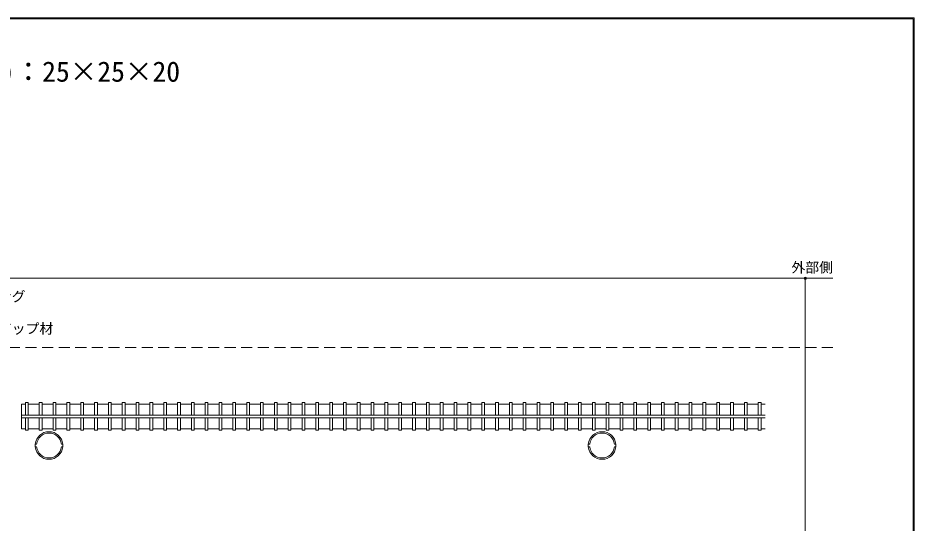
# Model space of a CAD drawing. Units: millimetres at full size, sheet at 1:2; details may follow other scales. Extents: x -891 to 891, y -194 to 194.
# Drawn here: x -654.6 to -330.6, y 11.7 to 194.5 of the extents above; entities that cross this region are included whole.
import ezdxf
from ezdxf.enums import TextEntityAlignment as Align

# ---------------------------------------------------------------- set-up
doc = ezdxf.new("R2010")
doc.units = ezdxf.units.MM
doc.header["$LTSCALE"] = 2
doc.header["$PDMODE"] = 32
doc.header["$PDSIZE"] = 0.8
doc.linetypes.add('DASHED2', pattern=[3, 2, -1])
doc.layers.add('0-0_', color=7, linetype='Continuous', lineweight=9)
doc.layers.add('1-0_', color=5, linetype='Continuous', lineweight=9)
doc.styles.add('ＭＳ ゴシック', font='')
doc.styles.get('ＭＳ ゴシック').set_extended_font_data('MS Gothic')

msp = doc.modelspace()

# ---------------------------------------------------------------- linework, layer by layer
at = {"layer": '0-0_'}
for p, q in [((-330.56, -193.9), (-330.56, 194.46)), ((-890.84, 194.18), (-330.84, 194.18))]:
    msp.add_line(p, q, dxfattribs=at)
for points in [[(-330.56, 194.46), (-891.12, 194.46), (-891.12, -193.9)], [(-330.84, 194.18), (-330.84, -193.62), (-890.84, -193.62)]]:
    msp.add_lwpolyline(points, dxfattribs=at)
at = {"layer": '1-0_', "color": 7}
for p, q in [((-359.89, 100.28), (-690.89, 100.28)), ((-369.89, 100.28), (-369.89, -99.72))]:
    msp.add_line(p, q, dxfattribs=at)
at = {"layer": '1-0_', "color": 7, "linetype": 'DASHED2'}
msp.add_line((-359.89, 75.28), (-861.79, 75.28), dxfattribs=at)
at = {"layer": '1-0_'}
for p, q in [((-651.902, 55.28), (-651.902, 50.78)), ((-650.902, 55.28), (-651.902, 55.28)), ((-650.902, 55.28), (-650.902, 50.78)), ((-646.902, 55.28), (-646.902, 50.78)), ((-645.902, 55.28), (-646.902, 55.28)), ((-645.902, 55.28), (-645.902, 50.78)), ((-640.902, 55.28), (-641.902, 55.28)), ((-641.902, 55.28), (-641.902, 50.78)), ((-640.902, 55.28), (-640.902, 50.78)), ((-636.902, 55.28), (-636.902, 50.78)), ((-635.903, 55.28), (-636.902, 55.28)), ((-635.903, 55.28), (-635.903, 50.78)), ((-630.902, 55.28), (-631.902, 55.28)), ((-631.902, 55.28), (-631.902, 50.78)), ((-630.902, 55.28), (-630.902, 50.78)), ((-625.902, 55.28), (-626.902, 55.28)), ((-626.902, 55.28), (-626.902, 50.78)), ((-625.902, 55.28), (-625.902, 50.78)), ((-621.902, 55.28), (-621.902, 50.78)), ((-620.903, 55.28), (-621.902, 55.28)), ((-620.903, 55.28), (-620.903, 50.78)), ((-616.902, 55.28), (-616.902, 50.78)), ((-615.902, 55.28), (-616.902, 55.28)), ((-615.902, 55.28), (-615.902, 50.78)), ((-610.902, 55.28), (-611.902, 55.28)), ((-611.902, 55.28), (-611.902, 50.78)), ((-610.902, 55.28), (-610.902, 50.78)), ((-605.902, 55.28), (-606.902, 55.28)), ((-606.902, 55.28), (-606.902, 50.78)), ((-605.902, 55.28), (-605.902, 50.78)), ((-600.902, 55.28), (-601.902, 55.28)), ((-601.902, 55.28), (-601.902, 50.78)), ((-600.902, 55.28), (-600.902, 50.78)), ((-595.902, 55.28), (-596.902, 55.28)), ((-596.902, 55.28), (-596.902, 50.78)), ((-595.902, 55.28), (-595.902, 50.78)), ((-591.902, 55.28), (-591.902, 50.78)), ((-590.902, 55.28), (-591.902, 55.28)), ((-590.902, 55.28), (-590.902, 50.78)), ((-585.902, 55.28), (-586.902, 55.28)), ((-586.902, 55.28), (-586.902, 50.78)), ((-585.902, 55.28), (-585.902, 50.78)), ((-580.902, 55.28), (-581.902, 55.28)), ((-581.902, 55.28), (-581.902, 50.78)), ((-580.902, 55.28), (-580.902, 50.78)), ((-576.902, 55.28), (-576.902, 50.78)), ((-575.902, 55.28), (-576.902, 55.28)), ((-575.902, 55.28), (-575.902, 50.78)), ((-570.902, 55.28), (-571.902, 55.28)), ((-571.902, 55.28), (-571.902, 50.78)), ((-570.902, 55.28), (-570.902, 50.78)), ((-566.902, 55.28), (-566.902, 50.78)), ((-565.902, 55.28), (-566.902, 55.28)), ((-565.902, 55.28), (-565.902, 50.78)), ((-560.902, 55.28), (-561.902, 55.28)), ((-561.902, 55.28), (-561.902, 50.78)), ((-560.902, 55.28), (-560.902, 50.78)), ((-555.902, 55.28), (-556.902, 55.28)), ((-556.902, 55.28), (-556.902, 50.78)), ((-555.902, 55.28), (-555.902, 50.78)), ((-550.902, 55.28), (-551.902, 55.28)), ((-551.902, 55.28), (-551.902, 50.78)), ((-550.902, 55.28), (-550.902, 50.78)), ((-545.902, 55.28), (-546.902, 55.28)), ((-546.902, 55.28), (-546.902, 50.78)), ((-545.902, 55.28), (-545.902, 50.78)), ((-541.902, 55.28), (-541.902, 50.78)), ((-540.902, 55.28), (-541.902, 55.28)), ((-540.902, 55.28), (-540.902, 50.78)), ((-536.902, 55.28), (-536.902, 50.78)), ((-535.902, 55.28), (-536.902, 55.28)), ((-535.902, 55.28), (-535.902, 50.78)), ((-530.902, 55.28), (-531.903, 55.28)), ((-531.903, 55.28), (-531.903, 50.78)), ((-530.902, 55.28), (-530.902, 50.78)), ((-525.902, 55.28), (-526.902, 55.28)), ((-526.902, 55.28), (-526.902, 50.78)), ((-525.902, 55.28), (-525.902, 50.78)), ((-521.902, 55.28), (-521.902, 50.78)), ((-520.903, 55.28), (-521.902, 55.28)), ((-520.903, 55.28), (-520.903, 50.78)), ((-516.903, 55.28), (-516.903, 50.78)), ((-515.903, 55.28), (-516.903, 55.28)), ((-515.903, 55.28), (-515.903, 50.78)), ((-511.903, 55.28), (-511.903, 50.78)), ((-510.903, 55.28), (-511.903, 55.28)), ((-510.903, 55.28), (-510.903, 50.78)), ((-506.903, 55.28), (-506.903, 50.78)), ((-505.903, 55.28), (-506.903, 55.28)), ((-505.903, 55.28), (-505.903, 50.78)), ((-501.903, 55.28), (-501.903, 50.78)), ((-500.903, 55.28), (-501.903, 55.28)), ((-500.903, 55.28), (-500.903, 50.78)), ((-495.902, 55.28), (-496.903, 55.28)), ((-496.903, 55.28), (-496.903, 50.78)), ((-495.902, 55.28), (-495.902, 50.78)), ((-490.902, 55.28), (-491.902, 55.28)), ((-491.902, 55.28), (-491.902, 50.78)), ((-490.902, 55.28), (-490.902, 50.78)), ((-486.902, 55.28), (-486.902, 50.78)), ((-485.903, 55.28), (-486.902, 55.28)), ((-485.903, 55.28), (-485.903, 50.78)), ((-481.903, 55.28), (-481.903, 50.78)), ((-480.903, 55.28), (-481.903, 55.28)), ((-480.903, 55.28), (-480.903, 50.78)), ((-475.903, 55.28), (-476.903, 55.28)), ((-476.903, 55.28), (-476.903, 50.78)), ((-475.903, 55.28), (-475.903, 50.78)), ((-470.903, 55.28), (-471.903, 55.28)), ((-471.903, 55.28), (-471.903, 50.78)), ((-470.903, 55.28), (-470.903, 50.78)), ((-466.903, 55.28), (-466.903, 50.78)), ((-465.903, 55.28), (-466.903, 55.28)), ((-465.903, 55.28), (-465.903, 50.78)), ((-460.903, 55.28), (-461.903, 55.28)), ((-461.903, 55.28), (-461.903, 50.78)), ((-460.903, 55.28), (-460.903, 50.78)), ((-456.903, 55.28), (-456.903, 50.78)), ((-455.903, 55.28), (-456.903, 55.28)), ((-455.903, 55.28), (-455.903, 50.78)), ((-450.903, 55.28), (-451.903, 55.28)), ((-451.903, 55.28), (-451.903, 50.78)), ((-450.903, 55.28), (-450.903, 50.78)), ((-446.903, 55.28), (-446.903, 50.78)), ((-445.903, 55.28), (-446.903, 55.28)), ((-445.903, 55.28), (-445.903, 50.78)), ((-440.903, 55.28), (-441.903, 55.28)), ((-441.903, 55.28), (-441.903, 50.78)), ((-440.903, 55.28), (-440.903, 50.78)), ((-436.903, 55.28), (-436.903, 50.78)), ((-435.903, 55.28), (-436.903, 55.28)), ((-435.903, 55.28), (-435.903, 50.78)), ((-431.903, 55.28), (-431.903, 50.78)), ((-430.903, 55.28), (-431.903, 55.28)), ((-430.903, 55.28), (-430.903, 50.78)), ((-425.903, 55.28), (-426.903, 55.28)), ((-426.903, 55.28), (-426.903, 50.78)), ((-425.903, 55.28), (-425.903, 50.78)), ((-420.903, 55.28), (-421.903, 55.28)), ((-421.903, 55.28), (-421.903, 50.78)), ((-420.903, 55.28), (-420.903, 50.78)), ((-416.903, 55.28), (-416.903, 50.78)), ((-415.903, 55.28), (-416.903, 55.28)), ((-415.903, 55.28), (-415.903, 50.78)), ((-410.903, 55.28), (-411.903, 55.28)), ((-411.903, 55.28), (-411.903, 50.78)), ((-410.903, 55.28), (-410.903, 50.78)), ((-406.903, 55.28), (-406.903, 50.78)), ((-405.903, 55.28), (-406.903, 55.28)), ((-405.903, 55.28), (-405.903, 50.78)), ((-400.903, 55.28), (-401.903, 55.28)), ((-401.903, 55.28), (-401.903, 50.78)), ((-400.903, 55.28), (-400.903, 50.78)), ((-396.903, 55.28), (-396.903, 50.78)), ((-395.903, 55.28), (-396.903, 55.28)), ((-395.903, 55.28), (-395.903, 50.78)), ((-390.903, 55.28), (-391.903, 55.28)), ((-391.903, 55.28), (-391.903, 50.78)), ((-390.903, 55.28), (-390.903, 50.78)), ((-386.903, 55.28), (-386.903, 50.78)), ((-385.903, 55.28), (-386.903, 55.28)), ((-385.903, 55.28), (-385.903, 50.78)), ((-653.39, 50.78), (-384.39, 50.78)), ((-653.39, 49.78), (-384.39, 49.78)), ((-651.902, 45.28), (-651.902, 49.78)), ((-650.902, 45.28), (-650.902, 49.78)), ((-646.902, 45.28), (-646.902, 49.78)), ((-645.902, 45.28), (-645.902, 49.78)), ((-641.902, 45.28), (-641.902, 49.78)), ((-640.902, 45.28), (-640.902, 49.78)), ((-636.902, 45.28), (-636.902, 49.78)), ((-635.903, 45.28), (-635.903, 49.78)), ((-631.902, 45.28), (-631.902, 49.78)), ((-630.902, 45.28), (-630.902, 49.78)), ((-626.902, 45.28), (-626.902, 49.78)), ((-625.902, 45.28), (-625.902, 49.78)), ((-621.902, 45.28), (-621.902, 49.78)), ((-620.903, 45.28), (-620.903, 49.78)), ((-616.902, 45.28), (-616.902, 49.78)), ((-615.902, 45.28), (-615.902, 49.78)), ((-611.902, 45.28), (-611.902, 49.78)), ((-610.902, 45.28), (-610.902, 49.78)), ((-606.902, 45.28), (-606.902, 49.78)), ((-605.902, 45.28), (-605.902, 49.78)), ((-601.902, 45.28), (-601.902, 49.78)), ((-600.902, 45.28), (-600.902, 49.78)), ((-596.902, 45.28), (-596.902, 49.78)), ((-595.902, 45.28), (-595.902, 49.78)), ((-591.902, 45.28), (-591.902, 49.78)), ((-590.902, 45.28), (-590.902, 49.78)), ((-586.902, 45.28), (-586.902, 49.78)), ((-585.902, 45.28), (-585.902, 49.78)), ((-581.902, 45.28), (-581.902, 49.78)), ((-580.902, 45.28), (-580.902, 49.78)), ((-576.902, 45.28), (-576.902, 49.78)), ((-575.902, 45.28), (-575.902, 49.78)), ((-571.902, 45.28), (-571.902, 49.78)), ((-570.902, 45.28), (-570.902, 49.78)), ((-566.902, 45.28), (-566.902, 49.78)), ((-565.902, 45.28), (-565.902, 49.78)), ((-561.902, 45.28), (-561.902, 49.78)), ((-560.902, 45.28), (-560.902, 49.78)), ((-556.902, 45.28), (-556.902, 49.78)), ((-555.902, 45.28), (-555.902, 49.78)), ((-551.902, 45.28), (-551.902, 49.78)), ((-550.902, 45.28), (-550.902, 49.78)), ((-546.902, 45.28), (-546.902, 49.78)), ((-545.902, 45.28), (-545.902, 49.78)), ((-541.902, 45.28), (-541.902, 49.78)), ((-540.902, 45.28), (-540.902, 49.78)), ((-536.902, 45.28), (-536.902, 49.78)), ((-535.902, 45.28), (-535.902, 49.78)), ((-531.903, 45.28), (-531.903, 49.78)), ((-530.902, 45.28), (-530.902, 49.78)), ((-526.902, 45.28), (-526.902, 49.78)), ((-525.902, 45.28), (-525.902, 49.78)), ((-521.902, 45.28), (-521.902, 49.78)), ((-520.903, 45.28), (-520.903, 49.78)), ((-516.903, 45.28), (-516.903, 49.78)), ((-515.903, 45.28), (-515.903, 49.78)), ((-511.903, 45.28), (-511.903, 49.78)), ((-510.903, 45.28), (-510.903, 49.78)), ((-506.903, 45.28), (-506.903, 49.78)), ((-505.903, 45.28), (-505.903, 49.78)), ((-501.903, 45.28), (-501.903, 49.78)), ((-500.903, 45.28), (-500.903, 49.78)), ((-496.903, 45.28), (-496.903, 49.78)), ((-495.902, 45.28), (-495.902, 49.78)), ((-491.902, 45.28), (-491.902, 49.78)), ((-490.902, 45.28), (-490.902, 49.78)), ((-486.902, 45.28), (-486.902, 49.78)), ((-485.903, 45.28), (-485.903, 49.78)), ((-481.903, 45.28), (-481.903, 49.78)), ((-480.903, 45.28), (-480.903, 49.78)), ((-476.903, 45.28), (-476.903, 49.78)), ((-475.903, 45.28), (-475.903, 49.78)), ((-471.903, 45.28), (-471.903, 49.78)), ((-470.903, 45.28), (-470.903, 49.78)), ((-466.903, 45.28), (-466.903, 49.78)), ((-465.903, 45.28), (-465.903, 49.78)), ((-461.903, 45.28), (-461.903, 49.78)), ((-460.903, 45.28), (-460.903, 49.78)), ((-456.903, 45.28), (-456.903, 49.78)), ((-455.903, 45.28), (-455.903, 49.78)), ((-451.903, 45.28), (-451.903, 49.78)), ((-450.903, 45.28), (-450.903, 49.78)), ((-446.903, 45.28), (-446.903, 49.78)), ((-445.903, 45.28), (-445.903, 49.78)), ((-441.903, 45.28), (-441.903, 49.78)), ((-440.903, 45.28), (-440.903, 49.78)), ((-436.903, 45.28), (-436.903, 49.78)), ((-435.903, 45.28), (-435.903, 49.78)), ((-431.903, 45.28), (-431.903, 49.78)), ((-430.903, 45.28), (-430.903, 49.78)), ((-426.903, 45.28), (-426.903, 49.78)), ((-425.903, 45.28), (-425.903, 49.78)), ((-421.903, 45.28), (-421.903, 49.78)), ((-420.903, 45.28), (-420.903, 49.78)), ((-416.903, 45.28), (-416.903, 49.78)), ((-415.903, 45.28), (-415.903, 49.78)), ((-411.903, 45.28), (-411.903, 49.78)), ((-410.903, 45.28), (-410.903, 49.78)), ((-406.903, 45.28), (-406.903, 49.78)), ((-405.903, 45.28), (-405.903, 49.78)), ((-401.903, 45.28), (-401.903, 49.78)), ((-400.903, 45.28), (-400.903, 49.78)), ((-396.903, 45.28), (-396.903, 49.78)), ((-395.903, 45.28), (-395.903, 49.78)), ((-391.903, 45.28), (-391.903, 49.78)), ((-390.903, 45.28), (-390.903, 49.78)), ((-386.903, 45.28), (-386.903, 49.78)), ((-385.903, 45.28), (-385.903, 49.78)), ((-651.902, 45.28), (-650.902, 45.28)), ((-646.902, 45.28), (-645.902, 45.28)), ((-641.902, 45.28), (-640.902, 45.28)), ((-636.902, 45.28), (-635.903, 45.28)), ((-631.902, 45.28), (-630.902, 45.28)), ((-626.902, 45.28), (-625.902, 45.28)), ((-621.902, 45.28), (-620.903, 45.28)), ((-616.902, 45.28), (-615.902, 45.28)), ((-611.902, 45.28), (-610.902, 45.28)), ((-606.902, 45.28), (-605.902, 45.28)), ((-601.902, 45.28), (-600.902, 45.28)), ((-596.902, 45.28), (-595.902, 45.28)), ((-591.902, 45.28), (-590.902, 45.28)), ((-586.902, 45.28), (-585.902, 45.28)), ((-581.902, 45.28), (-580.902, 45.28)), ((-576.902, 45.28), (-575.902, 45.28)), ((-571.902, 45.28), (-570.902, 45.28)), ((-566.902, 45.28), (-565.902, 45.28)), ((-561.902, 45.28), (-560.902, 45.28)), ((-556.902, 45.28), (-555.902, 45.28)), ((-551.902, 45.28), (-550.902, 45.28)), ((-546.902, 45.28), (-545.902, 45.28)), ((-541.902, 45.28), (-540.902, 45.28)), ((-536.902, 45.28), (-535.902, 45.28)), ((-531.903, 45.28), (-530.902, 45.28)), ((-526.902, 45.28), (-525.902, 45.28)), ((-521.902, 45.28), (-520.903, 45.28)), ((-516.903, 45.28), (-515.903, 45.28)), ((-511.903, 45.28), (-510.903, 45.28)), ((-506.903, 45.28), (-505.903, 45.28)), ((-501.903, 45.28), (-500.903, 45.28)), ((-496.903, 45.28), (-495.902, 45.28)), ((-491.902, 45.28), (-490.902, 45.28)), ((-486.902, 45.28), (-485.903, 45.28)), ((-481.903, 45.28), (-480.903, 45.28)), ((-476.903, 45.28), (-475.903, 45.28)), ((-471.903, 45.28), (-470.903, 45.28)), ((-466.903, 45.28), (-465.903, 45.28)), ((-461.903, 45.28), (-460.903, 45.28)), ((-456.903, 45.28), (-455.903, 45.28)), ((-451.903, 45.28), (-450.903, 45.28)), ((-446.903, 45.28), (-445.903, 45.28)), ((-441.903, 45.28), (-440.903, 45.28)), ((-436.903, 45.28), (-435.903, 45.28)), ((-431.903, 45.28), (-430.903, 45.28)), ((-426.903, 45.28), (-425.903, 45.28)), ((-421.903, 45.28), (-420.903, 45.28)), ((-416.903, 45.28), (-415.903, 45.28)), ((-411.903, 45.28), (-410.903, 45.28)), ((-406.903, 45.28), (-405.903, 45.28)), ((-401.903, 45.28), (-400.903, 45.28)), ((-396.903, 45.28), (-395.903, 45.28)), ((-391.903, 45.28), (-390.903, 45.28)), ((-386.903, 45.28), (-385.903, 45.28))]:
    msp.add_line(p, q, dxfattribs=at)
at = {"layer": '1-0_', "color": 4}
for p, q in [((-653.39, 54.78), (-651.902, 54.78)), ((-653.39, 54.78), (-653.39, 45.78)), ((-650.902, 54.78), (-646.902, 54.78)), ((-645.902, 54.78), (-641.902, 54.78)), ((-640.902, 54.78), (-636.902, 54.78)), ((-635.903, 54.78), (-631.902, 54.78)), ((-630.902, 54.78), (-626.902, 54.78)), ((-625.902, 54.78), (-621.902, 54.78)), ((-620.903, 54.78), (-616.902, 54.78)), ((-615.902, 54.78), (-611.902, 54.78)), ((-610.902, 54.78), (-606.902, 54.78)), ((-605.902, 54.78), (-601.902, 54.78)), ((-600.902, 54.78), (-596.902, 54.78)), ((-595.902, 54.78), (-591.902, 54.78)), ((-590.902, 54.78), (-586.902, 54.78)), ((-585.902, 54.78), (-581.902, 54.78)), ((-580.902, 54.78), (-576.902, 54.78)), ((-575.902, 54.78), (-571.902, 54.78)), ((-570.902, 54.78), (-566.902, 54.78)), ((-565.902, 54.78), (-561.902, 54.78)), ((-560.902, 54.78), (-556.902, 54.78)), ((-555.902, 54.78), (-551.902, 54.78)), ((-550.902, 54.78), (-546.902, 54.78)), ((-545.902, 54.78), (-541.902, 54.78)), ((-540.902, 54.78), (-536.902, 54.78)), ((-535.902, 54.78), (-531.903, 54.78)), ((-530.902, 54.78), (-526.902, 54.78)), ((-525.902, 54.78), (-521.902, 54.78)), ((-520.903, 54.78), (-516.903, 54.78)), ((-515.903, 54.78), (-511.903, 54.78)), ((-510.903, 54.78), (-506.903, 54.78)), ((-505.903, 54.78), (-501.903, 54.78)), ((-500.903, 54.78), (-496.903, 54.78)), ((-495.902, 54.78), (-491.902, 54.78)), ((-490.902, 54.78), (-486.902, 54.78)), ((-485.903, 54.78), (-481.903, 54.78)), ((-480.903, 54.78), (-476.903, 54.78)), ((-475.903, 54.78), (-471.903, 54.78)), ((-470.903, 54.78), (-466.903, 54.78)), ((-465.903, 54.78), (-461.903, 54.78)), ((-460.903, 54.78), (-456.903, 54.78)), ((-455.903, 54.78), (-451.903, 54.78)), ((-450.903, 54.78), (-446.903, 54.78)), ((-445.903, 54.78), (-441.903, 54.78)), ((-440.903, 54.78), (-436.903, 54.78)), ((-435.903, 54.78), (-431.903, 54.78)), ((-430.903, 54.78), (-426.903, 54.78)), ((-425.903, 54.78), (-421.903, 54.78)), ((-420.903, 54.78), (-416.903, 54.78)), ((-415.903, 54.78), (-411.903, 54.78)), ((-410.903, 54.78), (-406.903, 54.78)), ((-405.903, 54.78), (-401.903, 54.78)), ((-400.903, 54.78), (-396.903, 54.78)), ((-395.903, 54.78), (-391.903, 54.78)), ((-390.903, 54.78), (-386.903, 54.78)), ((-385.903, 54.78), (-384.39, 54.78)), ((-653.39, 45.78), (-651.902, 45.78)), ((-650.902, 45.78), (-646.902, 45.78)), ((-645.902, 45.78), (-641.902, 45.78)), ((-640.902, 45.78), (-636.902, 45.78)), ((-635.903, 45.78), (-631.902, 45.78)), ((-630.902, 45.78), (-626.902, 45.78)), ((-625.902, 45.78), (-621.902, 45.78)), ((-620.903, 45.78), (-616.902, 45.78)), ((-615.902, 45.78), (-611.902, 45.78)), ((-610.902, 45.78), (-606.902, 45.78)), ((-605.902, 45.78), (-601.902, 45.78)), ((-600.902, 45.78), (-596.902, 45.78)), ((-595.902, 45.78), (-591.902, 45.78)), ((-590.902, 45.78), (-586.902, 45.78)), ((-585.902, 45.78), (-581.902, 45.78)), ((-580.902, 45.78), (-576.902, 45.78)), ((-575.902, 45.78), (-571.902, 45.78)), ((-570.902, 45.78), (-566.902, 45.78)), ((-565.902, 45.78), (-561.902, 45.78)), ((-560.902, 45.78), (-556.902, 45.78)), ((-555.902, 45.78), (-551.902, 45.78)), ((-550.902, 45.78), (-546.902, 45.78)), ((-545.902, 45.78), (-541.902, 45.78)), ((-540.902, 45.78), (-536.902, 45.78)), ((-535.902, 45.78), (-531.903, 45.78)), ((-530.902, 45.78), (-526.902, 45.78)), ((-525.902, 45.78), (-521.902, 45.78)), ((-520.903, 45.78), (-516.903, 45.78)), ((-515.903, 45.78), (-511.903, 45.78)), ((-510.903, 45.78), (-506.903, 45.78)), ((-505.903, 45.78), (-501.903, 45.78)), ((-500.903, 45.78), (-496.903, 45.78)), ((-495.902, 45.78), (-491.902, 45.78)), ((-490.902, 45.78), (-486.902, 45.78)), ((-485.903, 45.78), (-481.903, 45.78)), ((-480.903, 45.78), (-476.903, 45.78)), ((-475.903, 45.78), (-471.903, 45.78)), ((-470.903, 45.78), (-466.903, 45.78)), ((-465.903, 45.78), (-461.903, 45.78)), ((-460.903, 45.78), (-456.903, 45.78)), ((-455.903, 45.78), (-451.903, 45.78)), ((-450.903, 45.78), (-446.903, 45.78)), ((-445.903, 45.78), (-441.903, 45.78)), ((-440.903, 45.78), (-436.903, 45.78)), ((-435.903, 45.78), (-431.903, 45.78)), ((-430.903, 45.78), (-426.903, 45.78)), ((-425.903, 45.78), (-421.903, 45.78)), ((-420.903, 45.78), (-416.903, 45.78)), ((-415.903, 45.78), (-411.903, 45.78)), ((-410.903, 45.78), (-406.903, 45.78)), ((-405.903, 45.78), (-401.903, 45.78)), ((-400.903, 45.78), (-396.903, 45.78)), ((-395.903, 45.78), (-391.903, 45.78)), ((-390.903, 45.78), (-386.903, 45.78)), ((-385.903, 45.78), (-384.39, 45.78))]:
    msp.add_line(p, q, dxfattribs=at)
at = {"layer": '1-0_', "color": 3}
for p, q in [((-648.367, 40.28), (-647.862, 40.28)), ((-648.367, 39.28), (-647.862, 39.28)), ((-638.413, 40.28), (-638.918, 40.28)), ((-638.413, 39.28), (-638.918, 39.28)), ((-448.367, 40.28), (-447.862, 40.28)), ((-448.367, 39.28), (-447.862, 39.28)), ((-438.413, 40.28), (-438.918, 40.28)), ((-438.413, 39.28), (-438.918, 39.28))]:
    msp.add_line(p, q, dxfattribs=at)
at = {"layer": '1-0_', "color": 4}
for centre, start, end in [((-643.39, 39.78), 5.7392, 174.26079), ((-443.39, 39.78), 5.7392, 174.26079), ((-643.39, 39.78), 185.7392, 354.26079), ((-443.39, 39.78), 185.7392, 354.26079)]:
    msp.add_arc(centre, 5, start, end, dxfattribs=at)
at = {"layer": '1-0_', "color": 3}
for centre, radius, start, end in [((-643.39, 39.78), 4.5, 6.37939, 173.62061), ((-443.39, 39.78), 4.5, 6.37939, 173.62061), ((-642.89, 39.78), 5.5, 174.78407, 185.21593), ((-643.39, 39.78), 4.5, 186.37939, 353.62062), ((-643.89, 39.78), 5.5, 354.78407, 5.21593), ((-442.89, 39.78), 5.5, 174.78407, 185.21593), ((-443.39, 39.78), 4.5, 186.37939, 353.62062), ((-443.89, 39.78), 5.5, 354.78407, 5.21593)]:
    msp.add_arc(centre, radius, start, end, dxfattribs=at)
at = {"layer": '1-0_', "color": 7}
msp.add_point((-369.89, 100.28), dxfattribs=at)

# ---------------------------------------------------------------- texts
at = {"layer": '0-0_', "style": 'ＭＳ ゴシック'}
msp.add_text('推奨木製目地棒(現場調達)：25×25×20', height=7.331, dxfattribs=at).set_placement((-775.84, 169.18), align=Align.BOTTOM_LEFT)
at = {"layer": '1-0_', "color": 7, "style": 'ＭＳ ゴシック'}
for s, p in [('外部側', (-374.89, 101.28)), ('シーリング', (-676.89, 90.78)), ('バックアップ材', (-676.89, 79.13))]:
    msp.add_text(s, height=3.666, dxfattribs=at).set_placement(p, align=Align.BOTTOM_LEFT)

doc.saveas('drawing.dxf')
